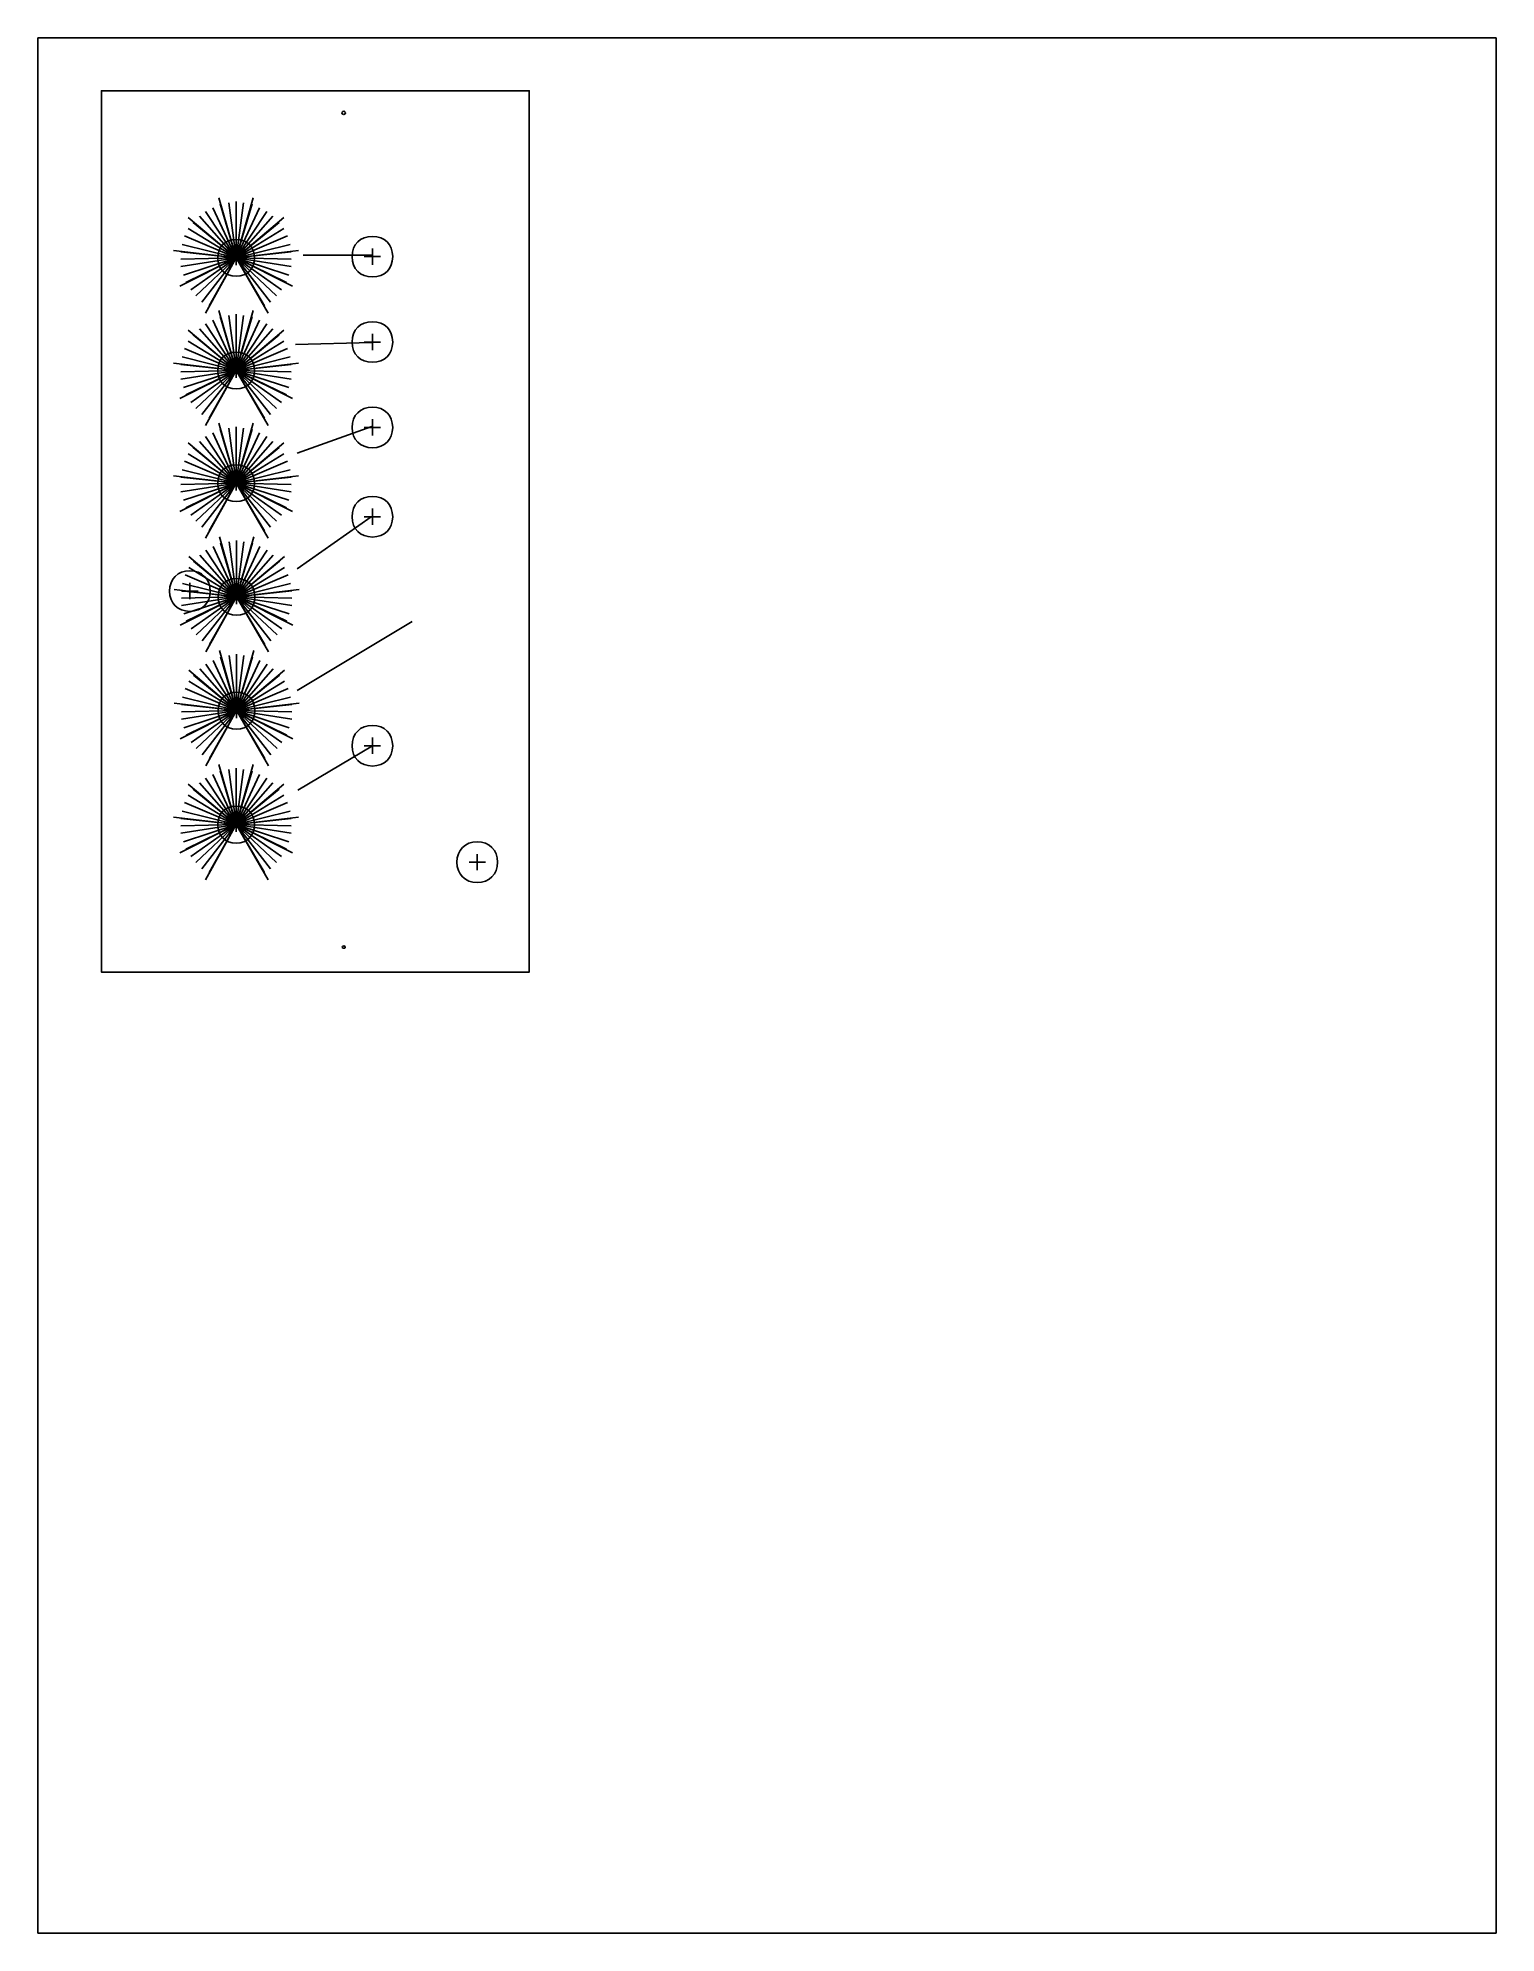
# Model space of a CAD drawing. Extents: x 2 to 214, y 2 to 278.
import ezdxf

# ---------------------------------------------------------------- set-up
doc = ezdxf.new("R2010")
doc.units = 0
doc.layers.add('text', color=7, linetype='CONTINUOUS')

msp = doc.modelspace()

# ---------------------------------------------------------------- linework, layer by layer
at = {"layer": 'text', "color": 5}
msp.add_lwpolyline([(2.072987, 277.945359), (214.026078, 277.945359), (214.026078, 2.358977), (2.072987, 2.358977), (2.072987, 277.945359)], close=True, dxfattribs=at)
at = {"layer": 'text', "color": 1}
for points in [[(33.765568, 142.106478), (11.309189, 142.106478), (11.309189, 270.263243), (73.489202, 270.263243), (73.489202, 142.106478), (11.309189, 142.106478)], [(30.8859, 245.953844), (28.391304, 254.684925)], [(30.8859, 245.953844), (28.56949, 253.794006)], [(30.8859, 245.953844), (29.816786, 253.972173)], [(30.8859, 245.953844), (33.380493, 254.684925)], [(30.8859, 245.953844), (30.8859, 254.150368)], [(30.8859, 245.953844), (31.955011, 253.972173)], [(30.8859, 245.953844), (33.202309, 253.794006)], [(30.8859, 245.953844), (23.936669, 251.833973)], [(30.8859, 245.953844), (24.64941, 251.12122)], [(30.8859, 245.953844), (25.540337, 252.01214)], [(30.8859, 245.953844), (26.431265, 252.724892)], [(30.8859, 245.953844), (27.500376, 253.259449)], [(30.8859, 245.953844), (34.271421, 253.259449)], [(30.8859, 245.953844), (35.340532, 252.724892)], [(30.8859, 245.953844), (36.23146, 252.01214)], [(30.8859, 245.953844), (37.835128, 251.833973)], [(30.8859, 245.953844), (37.122387, 251.12122)], [(30.8859, 245.953844), (23.402114, 249.161187)], [(30.8859, 245.953844), (23.936669, 250.230301)], [(30.8859, 245.953844), (37.835128, 250.230301)], [(30.8859, 245.953844), (38.369685, 249.161187)], [(30.8859, 245.953844), (21.798446, 247.022959)], [(30.8859, 245.953844), (22.689371, 241.855583)], [(30.8859, 245.953844), (22.867557, 246.844764)], [(30.8859, 245.953844), (22.867557, 244.706535)], [(30.8859, 245.953844), (22.867557, 245.775649)], [(30.8859, 245.953844), (23.045741, 247.913878)], [(30.8859, 245.953844), (23.223928, 243.459254)], [(30.8859, 245.953844), (23.580298, 242.39014)], [(30.8859, 245.953844), (24.293039, 241.321026)], [(30.8859, 245.953844), (25.00578, 240.430106)], [(30.8859, 245.953844), (25.896708, 239.539159)], [(30.8859, 245.953844), (26.431265, 237.935488)], [(30.8859, 245.953844), (26.965822, 239.004602)], [(29.816786, 245.953844), (31.955011, 245.953844)], [(30.8859, 245.953844), (38.726056, 247.913878)], [(30.8859, 245.953844), (39.973354, 247.022959)], [(30.8859, 244.88473), (30.8859, 247.022959)], [(30.8859, 245.953844), (38.904242, 246.844764)], [(30.8859, 245.953844), (39.082426, 241.855583)], [(30.8859, 245.953844), (35.518719, 237.935488)], [(30.8859, 245.953844), (38.904242, 245.775649)], [(30.8859, 245.953844), (38.904242, 244.706535)], [(30.8859, 245.953844), (38.547869, 243.459254)], [(30.8859, 245.953844), (38.191499, 242.39014)], [(30.8859, 245.953844), (37.478758, 241.321026)], [(30.8859, 245.953844), (36.766017, 240.430106)], [(30.8859, 245.953844), (35.875089, 239.539159)], [(30.8859, 245.953844), (34.984162, 239.004602)], [(40.630752, 246.36334), (50.619197, 246.365034)], [(49.511097, 246.138937), (51.871533, 246.138937)], [(50.690786, 244.95819), (50.690786, 247.320037)], [(30.8859, 229.584956), (28.391304, 238.316036)], [(30.8859, 229.584956), (28.56949, 237.425117)], [(30.8859, 229.584956), (29.816786, 237.603284)], [(30.8859, 229.584956), (33.380493, 238.316036)], [(30.8859, 229.584956), (30.8859, 237.781479)], [(30.8859, 229.584956), (31.955011, 237.603284)], [(30.8859, 229.584956), (33.202309, 237.425117)], [(30.8859, 229.584956), (23.936669, 235.465084)], [(30.8859, 229.584956), (24.64941, 234.752332)], [(30.8859, 229.584956), (25.540337, 235.643251)], [(30.8859, 229.584956), (26.431265, 236.356003)], [(30.8859, 229.584956), (27.500376, 236.89056)], [(30.8859, 229.584956), (34.271421, 236.89056)], [(30.8859, 229.584956), (35.340532, 236.356003)], [(30.8859, 229.584956), (36.23146, 235.643251)], [(30.8859, 229.584956), (37.835128, 235.465084)], [(30.8859, 229.584956), (37.122387, 234.752332)], [(50.690786, 232.540412), (50.690786, 234.902259)], [(30.8859, 229.584956), (23.045741, 231.544989)], [(30.8859, 229.584956), (23.402114, 232.792298)], [(30.8859, 229.584956), (23.936669, 233.861412)], [(30.8859, 229.584956), (37.835128, 233.861412)], [(30.8859, 229.584956), (38.369685, 232.792298)], [(30.8859, 229.584956), (38.726056, 231.544989)], [(39.49172, 233.370975), (50.619197, 233.644358)], [(49.511097, 233.721159), (51.871533, 233.721159)], [(30.8859, 229.584956), (21.798446, 230.65407)], [(30.8859, 229.584956), (22.689371, 225.486694)], [(30.8859, 229.584956), (22.867557, 230.475875)], [(30.8859, 229.584956), (22.867557, 228.337646)], [(30.8859, 229.584956), (22.867557, 229.40676)], [(30.8859, 229.584956), (23.223928, 227.090365)], [(30.8859, 229.584956), (23.580298, 226.021251)], [(30.8859, 229.584956), (24.293039, 224.952137)], [(30.8859, 229.584956), (25.00578, 224.061218)], [(30.8859, 229.584956), (25.896708, 223.17027)], [(30.8859, 229.584956), (26.431265, 221.566599)], [(30.8859, 229.584956), (26.965822, 222.635713)], [(29.816786, 229.584956), (31.955011, 229.584956)], [(30.8859, 229.584956), (39.973354, 230.65407)], [(30.8859, 228.515841), (30.8859, 230.65407)], [(30.8859, 229.584956), (38.904242, 230.475875)], [(30.8859, 229.584956), (39.082426, 225.486694)], [(30.8859, 229.584956), (35.518719, 221.566599)], [(30.8859, 229.584956), (38.904242, 229.40676)], [(30.8859, 229.584956), (38.904242, 228.337646)], [(30.8859, 229.584956), (38.547869, 227.090365)], [(30.8859, 229.584956), (38.191499, 226.021251)], [(30.8859, 229.584956), (37.478758, 224.952137)], [(30.8859, 229.584956), (36.766017, 224.061218)], [(30.8859, 229.584956), (35.875089, 223.17027)], [(30.8859, 229.584956), (34.984162, 222.635713)], [(30.8859, 213.196689), (27.500377, 220.502294)], [(30.8859, 213.196689), (28.391304, 221.92777)], [(30.8859, 213.196689), (28.569491, 221.036851)], [(30.8859, 213.196689), (29.816786, 221.215018)], [(30.8859, 213.196689), (33.380494, 221.92777)], [(30.8859, 213.196689), (30.8859, 221.393213)], [(30.8859, 213.196689), (31.955012, 221.215018)], [(30.8859, 213.196689), (33.20231, 221.036851)], [(30.8859, 213.196689), (34.271421, 220.502294)], [(39.754573, 217.576558), (50.619197, 221.419293)], [(49.511097, 221.303382), (51.871533, 221.303382)], [(50.690786, 220.122634), (50.690786, 222.484482)], [(30.8859, 213.196689), (23.936669, 219.076818)], [(30.8859, 213.196689), (24.64941, 218.364065)], [(30.8859, 213.196689), (25.540338, 219.254984)], [(30.8859, 213.196689), (26.431265, 219.967737)], [(30.8859, 213.196689), (35.340533, 219.967737)], [(30.8859, 213.196689), (36.23146, 219.254984)], [(30.8859, 213.196689), (37.835129, 219.076818)], [(30.8859, 213.196689), (37.122388, 218.364065)], [(30.8859, 213.196689), (23.045742, 215.156723)], [(30.8859, 213.196689), (23.402115, 216.404032)], [(30.8859, 213.196689), (23.936669, 217.473146)], [(30.8859, 213.196689), (37.835129, 217.473146)], [(30.8859, 213.196689), (38.369686, 216.404032)], [(30.8859, 213.196689), (38.726056, 215.156723)], [(30.8859, 213.196689), (21.798447, 214.265804)], [(30.8859, 213.196689), (22.689371, 209.098428)], [(30.8859, 213.196689), (22.867558, 214.087608)], [(30.8859, 213.196689), (22.867558, 211.94938)], [(30.8859, 213.196689), (22.867558, 213.018494)], [(30.8859, 213.196689), (23.223928, 210.702099)], [(30.8859, 213.196689), (23.580299, 209.632985)], [(30.8859, 213.196689), (24.29304, 208.56387)], [(30.8859, 213.196689), (25.005781, 207.672951)], [(30.8859, 213.196689), (25.896708, 206.782004)], [(30.8859, 213.196689), (26.431265, 205.178333)], [(30.8859, 213.196689), (26.965823, 206.247447)], [(29.816786, 213.196689), (31.955012, 213.196689)], [(30.8859, 213.196689), (39.973354, 214.265804)], [(30.8859, 212.127575), (30.8859, 214.265804)], [(30.8859, 213.196689), (38.904243, 214.087608)], [(30.8859, 213.196689), (39.082427, 209.098428)], [(30.8859, 213.196689), (35.518719, 205.178333)], [(30.8859, 213.196689), (38.904243, 213.018494)], [(30.8859, 213.196689), (38.904243, 211.94938)], [(30.8859, 213.196689), (38.54787, 210.702099)], [(30.8859, 213.196689), (38.191499, 209.632985)], [(30.8859, 213.196689), (37.478758, 208.56387)], [(30.8859, 213.196689), (36.766017, 207.672951)], [(30.8859, 213.196689), (35.87509, 206.782004)], [(30.8859, 213.196689), (34.984162, 206.247447)], [(50.690786, 207.140412), (50.690786, 209.502259)], [(39.754573, 200.739146), (50.495287, 208.313161)], [(49.511097, 208.321159), (51.871533, 208.321159)], [(30.945677, 196.671943), (27.560154, 203.977548)], [(30.945677, 196.671943), (28.451081, 205.403024)], [(30.945677, 196.671943), (28.629268, 204.512105)], [(30.945677, 196.671943), (29.876563, 204.690272)], [(30.945677, 196.671943), (33.440271, 205.403024)], [(30.945677, 196.671943), (30.945677, 204.868467)], [(30.945677, 196.671943), (32.014789, 204.690272)], [(30.945677, 196.671943), (33.262087, 204.512105)], [(30.945677, 196.671943), (34.331198, 203.977548)], [(30.945677, 196.671943), (23.996446, 202.552071)], [(30.945677, 196.671943), (24.709187, 201.839319)], [(30.945677, 196.671943), (25.600115, 202.730238)], [(30.945677, 196.671943), (26.491042, 203.442991)], [(30.945677, 196.671943), (35.40031, 203.442991)], [(30.945677, 196.671943), (36.291237, 202.730238)], [(30.945677, 196.671943), (37.894906, 202.552071)], [(30.945677, 196.671943), (37.182165, 201.839319)], [(30.945677, 196.671943), (23.105519, 198.631977)], [(30.945677, 196.671943), (23.461892, 199.879286)], [(30.945677, 196.671943), (23.996446, 200.9484)], [(24.161897, 196.328642), (24.161897, 198.69049)], [(30.945677, 196.671943), (37.894906, 200.9484)], [(30.945677, 196.671943), (38.429463, 199.879286)], [(30.945677, 196.671943), (38.785833, 198.631977)], [(30.945677, 196.671943), (21.858223, 197.741057)], [(30.945677, 196.671943), (22.749148, 192.573681)], [(30.945677, 196.671943), (22.927335, 197.562862)], [(30.945677, 196.671943), (22.927335, 195.424634)], [(30.945677, 196.671943), (22.927335, 196.493748)], [(22.982208, 197.50939), (25.342644, 197.50939)], [(30.945677, 196.671943), (23.283705, 194.177353)], [(30.945677, 196.671943), (23.640076, 193.108239)], [(30.945677, 196.671943), (24.352817, 192.039124)], [(30.945677, 196.671943), (25.065558, 191.148205)], [(30.945677, 196.671943), (25.956485, 190.257258)], [(30.945677, 196.671943), (26.491042, 188.653587)], [(30.945677, 196.671943), (27.025599, 189.722701)], [(29.876563, 196.671943), (32.014789, 196.671943)], [(30.945677, 196.671943), (40.033131, 197.741057)], [(30.945677, 195.602829), (30.945677, 197.741057)], [(30.945677, 196.671943), (38.96402, 197.562862)], [(30.945677, 196.671943), (39.142204, 192.573681)], [(30.945677, 196.671943), (35.578496, 188.653587)], [(30.945677, 196.671943), (38.96402, 196.493748)], [(30.945677, 196.671943), (38.96402, 195.424634)], [(30.945677, 196.671943), (38.607647, 194.177353)], [(30.945677, 196.671943), (38.251276, 193.108239)], [(30.945677, 196.671943), (37.538535, 192.039124)], [(30.945677, 196.671943), (36.825794, 191.148205)], [(30.945677, 196.671943), (35.934867, 190.257258)], [(30.945677, 196.671943), (35.043939, 189.722701)], [(39.754573, 183.040325), (56.465761, 193.101355)], [(30.945677, 180.117719), (27.560154, 187.423323)], [(30.945677, 180.117719), (28.451081, 188.8488)], [(30.945677, 180.117719), (28.629268, 187.957881)], [(30.945677, 180.117719), (29.876563, 188.136047)], [(30.945677, 180.117719), (33.440271, 188.8488)], [(30.945677, 180.117719), (30.945677, 188.314243)], [(30.945677, 180.117719), (32.014789, 188.136047)], [(30.945677, 180.117719), (33.262087, 187.957881)], [(30.945677, 180.117719), (34.331198, 187.423323)], [(30.945677, 180.117719), (23.996446, 185.997847)], [(30.945677, 180.117719), (24.709187, 185.285095)], [(30.945677, 180.117719), (25.600115, 186.176014)], [(30.945677, 180.117719), (26.491042, 186.888766)], [(30.945677, 180.117719), (35.40031, 186.888766)], [(30.945677, 180.117719), (36.291237, 186.176014)], [(30.945677, 180.117719), (37.894906, 185.997847)], [(30.945677, 180.117719), (37.182165, 185.285095)], [(30.945677, 180.117719), (23.105519, 182.077752)], [(30.945677, 180.117719), (23.461892, 183.325062)], [(30.945677, 180.117719), (23.996446, 184.394176)], [(30.945677, 180.117719), (37.894906, 184.394176)], [(30.945677, 180.117719), (38.429463, 183.325062)], [(30.945677, 180.117719), (38.785833, 182.077752)], [(30.945677, 180.117719), (21.858223, 181.186833)], [(30.945677, 180.117719), (22.749148, 176.019457)], [(30.945677, 180.117719), (22.927335, 181.008638)], [(30.945677, 180.117719), (22.927335, 178.87041)], [(30.945677, 180.117719), (22.927335, 179.939524)], [(30.945677, 180.117719), (23.283705, 177.623129)], [(30.945677, 180.117719), (23.640076, 176.554014)], [(30.945677, 180.117719), (24.352817, 175.4849)], [(30.945677, 180.117719), (25.065558, 174.593981)], [(30.945677, 180.117719), (25.956485, 173.703034)], [(30.945677, 180.117719), (26.491042, 172.099362)], [(30.945677, 180.117719), (27.025599, 173.168477)], [(29.876563, 180.117719), (32.014789, 180.117719)], [(30.945677, 180.117719), (40.033131, 181.186833)], [(30.945677, 179.048605), (30.945677, 181.186833)], [(30.945677, 180.117719), (38.96402, 181.008638)], [(30.945677, 180.117719), (39.142204, 176.019457)], [(30.945677, 180.117719), (35.578496, 172.099362)], [(30.945677, 180.117719), (38.96402, 179.939524)], [(30.945677, 180.117719), (38.96402, 178.87041)], [(30.945677, 180.117719), (38.607647, 177.623129)], [(30.945677, 180.117719), (38.251276, 176.554014)], [(30.945677, 180.117719), (37.538535, 175.4849)], [(30.945677, 180.117719), (36.825794, 174.593981)], [(30.945677, 180.117719), (35.934867, 173.703034)], [(30.945677, 180.117719), (35.043939, 173.168477)], [(39.852335, 168.540004), (50.716959, 175.023732)], [(49.511097, 175.018937), (51.871533, 175.018937)], [(50.690786, 173.83819), (50.690786, 176.200037)], [(30.8859, 163.544956), (28.391304, 172.276036)], [(30.8859, 163.544956), (28.56949, 171.385117)], [(30.8859, 163.544956), (29.816786, 171.563284)], [(30.8859, 163.544956), (33.380493, 172.276036)], [(30.8859, 163.544956), (30.8859, 171.741479)], [(30.8859, 163.544956), (31.955011, 171.563284)], [(30.8859, 163.544956), (33.202309, 171.385117)], [(30.8859, 163.544956), (23.936669, 169.425084)], [(30.8859, 163.544956), (24.64941, 168.712332)], [(30.8859, 163.544956), (25.540337, 169.603251)], [(30.8859, 163.544956), (26.431265, 170.316003)], [(30.8859, 163.544956), (27.500376, 170.85056)], [(30.8859, 163.544956), (34.271421, 170.85056)], [(30.8859, 163.544956), (35.340532, 170.316003)], [(30.8859, 163.544956), (36.23146, 169.603251)], [(30.8859, 163.544956), (37.835128, 169.425084)], [(30.8859, 163.544956), (37.122387, 168.712332)], [(30.8859, 163.544956), (23.045741, 165.504989)], [(30.8859, 163.544956), (23.402114, 166.752298)], [(30.8859, 163.544956), (23.936669, 167.821412)], [(30.8859, 163.544956), (37.835128, 167.821412)], [(30.8859, 163.544956), (38.369685, 166.752298)], [(30.8859, 163.544956), (38.726056, 165.504989)], [(30.8859, 163.544956), (21.798446, 164.61407)], [(30.8859, 163.544956), (22.689371, 159.446694)], [(30.8859, 163.544956), (22.867557, 164.435875)], [(30.8859, 163.544956), (22.867557, 162.297646)], [(30.8859, 163.544956), (22.867557, 163.36676)], [(30.8859, 163.544956), (23.223928, 161.050365)], [(30.8859, 163.544956), (23.580298, 159.981251)], [(30.8859, 163.544956), (24.293039, 158.912137)], [(30.8859, 163.544956), (25.00578, 158.021218)], [(30.8859, 163.544956), (25.896708, 157.13027)], [(30.8859, 163.544956), (26.431265, 155.526599)], [(30.8859, 163.544956), (26.965822, 156.595713)], [(29.816786, 163.544956), (31.955011, 163.544956)], [(30.8859, 163.544956), (39.973354, 164.61407)], [(30.8859, 162.475841), (30.8859, 164.61407)], [(30.8859, 163.544956), (38.904242, 164.435875)], [(30.8859, 163.544956), (39.082426, 159.446694)], [(30.8859, 163.544956), (35.518719, 155.526599)], [(30.8859, 163.544956), (38.904242, 163.36676)], [(30.8859, 163.544956), (38.904242, 162.297646)], [(30.8859, 163.544956), (38.547869, 161.050365)], [(30.8859, 163.544956), (38.191499, 159.981251)], [(30.8859, 163.544956), (37.478758, 158.912137)], [(30.8859, 163.544956), (36.766017, 158.021218)], [(30.8859, 163.544956), (35.875089, 157.13027)], [(30.8859, 163.544956), (34.984162, 156.595713)], [(64.751097, 158.085604), (67.111533, 158.085604)], [(65.930786, 156.904857), (65.930786, 159.266704)]]:
    msp.add_lwpolyline(points, dxfattribs=at)
for points in [[(46.791285, 267.045673), (46.791285, 267.045673)], [(46.743289, 145.73034), (46.743289, 145.73034)]]:
    msp.add_lwpolyline(points, close=True, dxfattribs=at)
at = {"layer": 'text', "color": 7}
for points in [[(31.097784, 245.899514), (31.097784, 245.899514)], [(31.097784, 229.530625), (31.097784, 229.530625)], [(31.097784, 213.142371), (31.097784, 213.142371)], [(31.157561, 196.617613), (31.157561, 196.617613)], [(31.157561, 180.063389), (31.157561, 180.063389)], [(31.097784, 163.490625), (31.097784, 163.490625)]]:
    msp.add_lwpolyline(points, close=True, dxfattribs=at)
at = {"layer": 'text', "color": 1}
for points in [[(46.263306, 267.045673), (46.263107, 267.131534), (46.31338, 267.210949), (46.39514, 267.253932)], [(46.39514, 266.837414), (46.31338, 266.880397), (46.263107, 266.959813), (46.263306, 267.045673)], [(46.39514, 267.253932), (46.4769, 267.296914), (46.57769, 267.296914), (46.659451, 267.253932)], [(46.659451, 266.837414), (46.57769, 266.794432), (46.4769, 266.794432), (46.39514, 266.837414)], [(46.659451, 267.253932), (46.741211, 267.210949), (46.791483, 267.131534), (46.791285, 267.045673)], [(46.791285, 267.045673), (46.791483, 266.959813), (46.741211, 266.880397), (46.659451, 266.837414)], [(28.213117, 245.953844), (28.213117, 247.557516), (29.282231, 248.62663), (30.8859, 248.62663)], [(30.8859, 248.62663), (32.489568, 248.62663), (33.55868, 247.557516), (33.55868, 245.953844)], [(47.738741, 246.138937), (47.738741, 247.909882), (48.919841, 249.090629), (50.690786, 249.090629)], [(50.690786, 249.090629), (52.462788, 249.090629), (53.642477, 247.909882), (53.642477, 246.138937)], [(30.8859, 243.281059), (29.282231, 243.281059), (28.213117, 244.350173), (28.213117, 245.953844)], [(33.55868, 245.953844), (33.55868, 244.350173), (32.489568, 243.281059), (30.8859, 243.281059)], [(50.690786, 243.187245), (48.919841, 243.187245), (47.738741, 244.368345), (47.738741, 246.138937)], [(53.642477, 246.138937), (53.642477, 244.368345), (52.462788, 243.187245), (50.690786, 243.187245)], [(47.738741, 233.721159), (47.738741, 235.492104), (48.919841, 236.672851), (50.690786, 236.672851)], [(50.690786, 236.672851), (52.462788, 236.672851), (53.642477, 235.492104), (53.642477, 233.721159)], [(28.213117, 229.584956), (28.213117, 231.188627), (29.282231, 232.257741), (30.8859, 232.257741)], [(30.8859, 232.257741), (32.489568, 232.257741), (33.55868, 231.188627), (33.55868, 229.584956)], [(50.690786, 230.769468), (48.919841, 230.769468), (47.738741, 231.950568), (47.738741, 233.721159)], [(53.642477, 233.721159), (53.642477, 231.950568), (52.462788, 230.769468), (50.690786, 230.769468)], [(30.8859, 226.91217), (29.282231, 226.91217), (28.213117, 227.981284), (28.213117, 229.584956)], [(33.55868, 229.584956), (33.55868, 227.981284), (32.489568, 226.91217), (30.8859, 226.91217)], [(47.738741, 221.303382), (47.738741, 223.074326), (48.919841, 224.255073), (50.690786, 224.255073)], [(50.690786, 224.255073), (52.462788, 224.255073), (53.642477, 223.074326), (53.642477, 221.303382)], [(50.690786, 218.35169), (48.919841, 218.35169), (47.738741, 219.53279), (47.738741, 221.303382)], [(53.642477, 221.303382), (53.642477, 219.53279), (52.462788, 218.35169), (50.690786, 218.35169)], [(28.213118, 213.196689), (28.213118, 214.800361), (29.282232, 215.869475), (30.8859, 215.869475)], [(30.8859, 215.869475), (32.489569, 215.869475), (33.55868, 214.800361), (33.55868, 213.196689)], [(30.8859, 210.523904), (29.282232, 210.523904), (28.213118, 211.593018), (28.213118, 213.196689)], [(33.55868, 213.196689), (33.55868, 211.593018), (32.489569, 210.523904), (30.8859, 210.523904)], [(47.738741, 208.321159), (47.738741, 210.092104), (48.919841, 211.272851), (50.690786, 211.272851)], [(50.690786, 211.272851), (52.462788, 211.272851), (53.642477, 210.092104), (53.642477, 208.321159)], [(50.690786, 205.369468), (48.919841, 205.369468), (47.738741, 206.550568), (47.738741, 208.321159)], [(53.642477, 208.321159), (53.642477, 206.550568), (52.462788, 205.369468), (50.690786, 205.369468)], [(21.209852, 197.50939), (21.209852, 199.280334), (22.390952, 200.461081), (24.161897, 200.461081)], [(24.161897, 200.461081), (25.9339, 200.461081), (27.113588, 199.280334), (27.113588, 197.50939)], [(28.272895, 196.671943), (28.272895, 198.275615), (29.342009, 199.344729), (30.945677, 199.344729)], [(30.945677, 199.344729), (32.549346, 199.344729), (33.618457, 198.275615), (33.618457, 196.671943)], [(24.161897, 194.557698), (22.390952, 194.557698), (21.209852, 195.738798), (21.209852, 197.50939)], [(27.113588, 197.50939), (27.113588, 195.738798), (25.9339, 194.557698), (24.161897, 194.557698)], [(30.945677, 193.999158), (29.342009, 193.999158), (28.272895, 195.068272), (28.272895, 196.671943)], [(33.618457, 196.671943), (33.618457, 195.068272), (32.549346, 193.999158), (30.945677, 193.999158)], [(28.272895, 180.117719), (28.272895, 181.72139), (29.342009, 182.790505), (30.945677, 182.790505)], [(30.945677, 182.790505), (32.549346, 182.790505), (33.618457, 181.72139), (33.618457, 180.117719)], [(30.945677, 177.444933), (29.342009, 177.444933), (28.272895, 178.514048), (28.272895, 180.117719)], [(33.618457, 180.117719), (33.618457, 178.514048), (32.549346, 177.444933), (30.945677, 177.444933)], [(47.738741, 175.018937), (47.738741, 176.789882), (48.919841, 177.970629), (50.690786, 177.970629)], [(50.690786, 177.970629), (52.462788, 177.970629), (53.642477, 176.789882), (53.642477, 175.018937)], [(50.690786, 172.067245), (48.919841, 172.067245), (47.738741, 173.248345), (47.738741, 175.018937)], [(53.642477, 175.018937), (53.642477, 173.248345), (52.462788, 172.067245), (50.690786, 172.067245)], [(28.213117, 163.544956), (28.213117, 165.148627), (29.282231, 166.217741), (30.8859, 166.217741)], [(30.8859, 166.217741), (32.489568, 166.217741), (33.55868, 165.148627), (33.55868, 163.544956)], [(30.8859, 160.87217), (29.282231, 160.87217), (28.213117, 161.941284), (28.213117, 163.544956)], [(33.55868, 163.544956), (33.55868, 161.941284), (32.489568, 160.87217), (30.8859, 160.87217)], [(62.978741, 158.085604), (62.978741, 159.856548), (64.159841, 161.037295), (65.930786, 161.037295)], [(65.930786, 161.037295), (67.702788, 161.037295), (68.882477, 159.856548), (68.882477, 158.085604)], [(65.930786, 155.133912), (64.159841, 155.133912), (62.978741, 156.315012), (62.978741, 158.085604)], [(68.882477, 158.085604), (68.882477, 156.315012), (67.702788, 155.133912), (65.930786, 155.133912)], [(46.419301, 145.584854), (46.352473, 145.614863), (46.311305, 145.670322), (46.311306, 145.73034)], [(46.311306, 145.73034), (46.311306, 145.790359), (46.352473, 145.845818), (46.419301, 145.875827)], [(46.419301, 145.875827), (46.486129, 145.905836), (46.568465, 145.905836), (46.635293, 145.875827)], [(46.635293, 145.584854), (46.568465, 145.554844), (46.486129, 145.554844), (46.419301, 145.584854)], [(46.635293, 145.875827), (46.702121, 145.845818), (46.743289, 145.790359), (46.743289, 145.73034)], [(46.743289, 145.73034), (46.743289, 145.670322), (46.702121, 145.614863), (46.635293, 145.584854)]]:
    msp.add_open_spline(points, degree=3, dxfattribs=at)
at = {"layer": 'text', "color": 7}
for points in [[(30.617801, 245.899514), (30.617801, 246.018803), (30.725251, 246.115506), (30.857792, 246.115506)], [(30.857792, 245.683523), (30.725251, 245.683523), (30.617801, 245.780225), (30.617801, 245.899514)], [(30.857792, 246.115506), (30.990337, 246.115506), (31.097784, 246.018803), (31.097784, 245.899514)], [(31.097784, 245.899514), (31.097784, 245.780225), (30.990337, 245.683523), (30.857792, 245.683523)], [(30.617801, 229.530625), (30.617801, 229.649914), (30.725251, 229.746617), (30.857792, 229.746617)], [(30.857792, 229.314634), (30.725251, 229.314634), (30.617801, 229.411337), (30.617801, 229.530625)], [(30.857792, 229.746617), (30.990337, 229.746617), (31.097784, 229.649914), (31.097784, 229.530625)], [(31.097784, 229.530625), (31.097784, 229.411337), (30.990337, 229.314634), (30.857792, 229.314634)], [(30.617801, 213.142371), (30.617801, 213.261659), (30.725251, 213.358362), (30.857793, 213.358362)], [(30.857793, 212.926379), (30.725251, 212.926379), (30.617801, 213.023082), (30.617801, 213.142371)], [(30.857793, 213.358362), (30.990338, 213.358362), (31.097784, 213.261659), (31.097784, 213.142371)], [(31.097784, 213.142371), (31.097784, 213.023082), (30.990338, 212.926379), (30.857793, 212.926379)], [(30.677578, 196.617613), (30.677578, 196.736902), (30.785028, 196.833605), (30.91757, 196.833605)], [(30.91757, 196.401621), (30.785028, 196.401621), (30.677578, 196.498324), (30.677578, 196.617613)], [(30.91757, 196.833605), (31.050114, 196.833605), (31.157561, 196.736902), (31.157561, 196.617613)], [(31.157561, 196.617613), (31.157561, 196.498324), (31.050114, 196.401621), (30.91757, 196.401621)], [(30.677578, 180.063389), (30.677578, 180.182678), (30.785028, 180.279381), (30.91757, 180.279381)], [(30.91757, 179.847397), (30.785028, 179.847397), (30.677578, 179.9441), (30.677578, 180.063389)], [(30.91757, 180.279381), (31.050114, 180.279381), (31.157561, 180.182678), (31.157561, 180.063389)], [(31.157561, 180.063389), (31.157561, 179.9441), (31.050114, 179.847397), (30.91757, 179.847397)], [(30.617801, 163.490625), (30.617801, 163.609914), (30.725251, 163.706617), (30.857792, 163.706617)], [(30.857792, 163.274634), (30.725251, 163.274634), (30.617801, 163.371337), (30.617801, 163.490625)], [(30.857792, 163.706617), (30.990337, 163.706617), (31.097784, 163.609914), (31.097784, 163.490625)], [(31.097784, 163.490625), (31.097784, 163.371337), (30.990337, 163.274634), (30.857792, 163.274634)]]:
    msp.add_open_spline(points, degree=3, dxfattribs=at)

doc.saveas('drawing.dxf')
